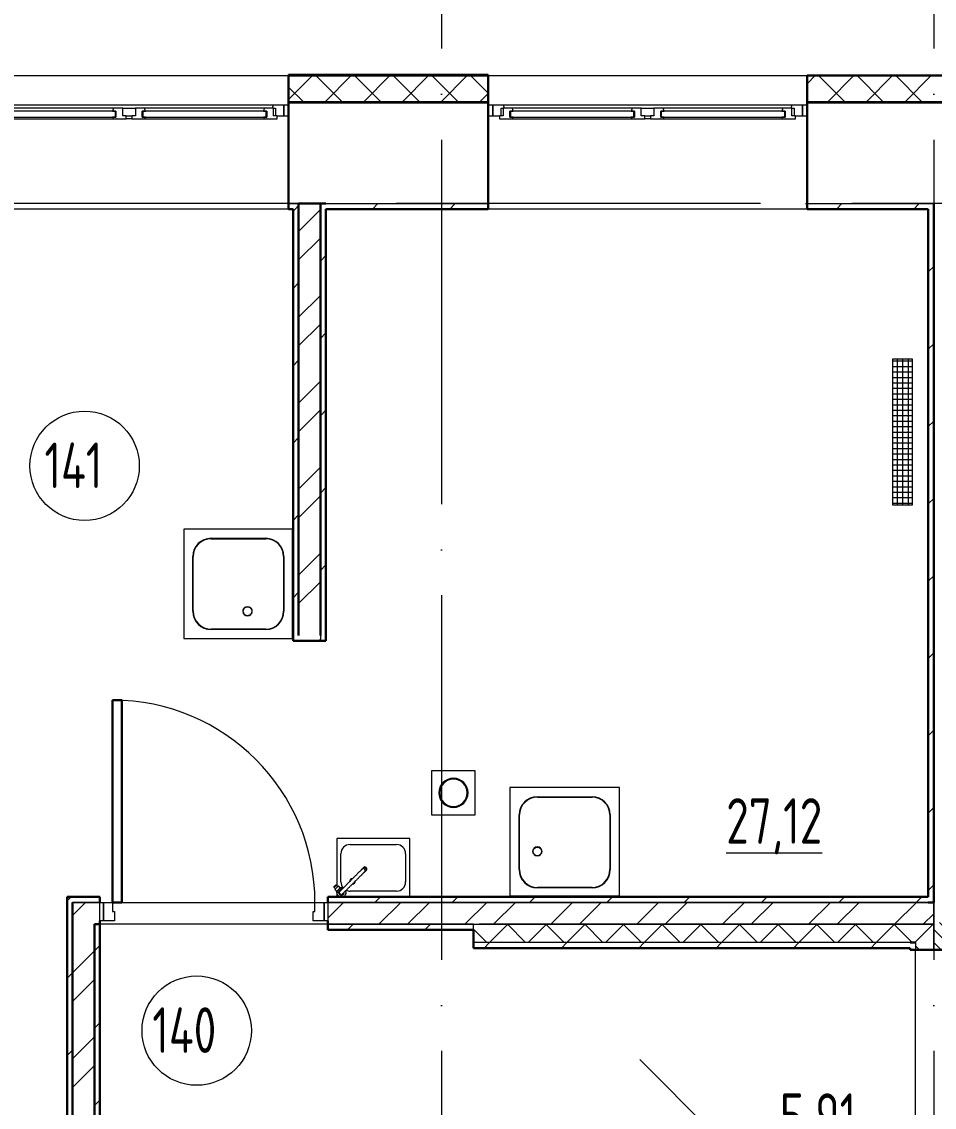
# Model space of a CAD drawing. Header units: millimetres. Extents: x -259793 to 503324, y -44556 to 93494.
# Drawn here: x -9862 to -4855, y 20517 to 26474 of the extents above; entities that cross this region are included whole.
import ezdxf

# ---------------------------------------------------------------- set-up
doc = ezdxf.new("R2010")
doc.units = ezdxf.units.MM
doc.linetypes.add('ADSK_Линия сетки', pattern=[25, 20, -2.5, 0, -2.5])
doc.linetypes.add('ADSK_Штриховая_ш2 п1_5', pattern=[4.5, 3, -1.5])
for name, color, linetype, lineweight in [('_ Окна', 7, 'Continuous', 9), ('Двери', 252, 'Continuous', 9), ('Марки помещений', 252, 'Continuous', 20), ('Обобщенные модели', 252, 'Continuous', 18), ('Оборудование', 8, 'Continuous', 18), ('Окна', 252, 'Continuous', 9), ('Оси', 252, 'Continuous', 9), ('Сантехника', 252, 'Continuous', 9), ('Стены внутренние', 7, 'Continuous', 18), ('Стены наружные', 7, 'Continuous', 18), ('Стены штриховка', 7, 'Continuous', 9)]:
    doc.layers.add(name, color=color, linetype=linetype, lineweight=lineweight)
doc.styles.add('GOST Common_3', font='', dxfattribs={"height": 3.5})
doc.styles.get('GOST Common_3').set_extended_font_data('GOST 2.304 type A')

# ---------------------------------------------------------------- blocks, each defined once
blk = doc.blocks.new('1 этаж')
at = {"layer": 'Двери', "lineweight": 18, "true_color": 0x636466}
h = blk.add_hatch(dxfattribs=at)
h.set_pattern_fill('FP_2', color=251, angle=-90, style=0, pattern_type=2)
h.set_pattern_definition([(315, (-4580.8, 22276.27), (35.3553, 35.3553), [])])
h.paths.add_polyline_path([(-4855.8, 21391.3), (-4305.8, 21391.3), (-4305.8, 21541.3), (-4855.8, 21541.3)])
h.paths.add_polyline_path([(-4855.8, 22761.3), (-4305.8, 22761.3), (-4305.8, 22911.3), (-4855.8, 22911.3)])
at = {"layer": 'Оборудование', "lineweight": 9, "true_color": 0x636466}
h = blk.add_hatch(dxfattribs=at)
h.set_pattern_fill('FP_38', color=251, angle=90, style=0, pattern_type=2)
h.set_pattern_definition([(270, (-5026.697, 25602.598), (30, 3e-15), []), (2e-15, (-5026.697, 25602.598), (-8e-15, 30), [])])
h.paths.add_polyline_path([(-5058.1, 25202.6), (-4971.7, 25202.6), (-4971.7, 26002.6), (-5081.7, 26002.6), (-5081.7, 25202.6)])
at = {"layer": '_ Окна', "color": 251, "true_color": 0x636466}
for p, q in [((-9345.8, 27362.3), (-10022.8, 27362.3)), ((-9345.8, 27330.3), (-9345.8, 27362.3)), ((-9345.8, 27362.3), (-9345.8, 27330.3)), ((-9342.8, 27362.3), (-9345.8, 27362.3)), ((-9342.8, 27330.3), (-9342.8, 27362.3)), ((-9195.8, 27362.3), (-9198.8, 27362.3)), ((-9198.8, 27362.3), (-9198.8, 27330.3)), ((-8518.8, 27362.3), (-9195.8, 27362.3)), ((-9195.8, 27362.3), (-9195.8, 27330.3)), ((-9195.8, 27330.3), (-9195.8, 27362.3)), ((-8518.8, 27330.3), (-8518.8, 27362.3)), ((-8518.8, 27362.3), (-8518.8, 27330.3)), ((-8515.8, 27362.3), (-8518.8, 27362.3)), ((-8515.8, 27330.3), (-8515.8, 27362.3)), ((-8395.8, 27396.3), (-8420.8, 27396.3)), ((-8420.8, 27396.3), (-8420.8, 27338.3)), ((-7275.8, 27396.3), (-7300.8, 27396.3)), ((-7275.8, 27338.3), (-7275.8, 27396.3)), ((-7177.8, 27362.3), (-7180.8, 27362.3)), ((-7180.8, 27362.3), (-7180.8, 27330.3)), ((-6500.8, 27362.3), (-7177.8, 27362.3)), ((-7177.8, 27362.3), (-7177.8, 27330.3)), ((-7177.8, 27330.3), (-7177.8, 27362.3)), ((-6500.8, 27330.3), (-6500.8, 27362.3)), ((-6500.8, 27362.3), (-6500.8, 27330.3)), ((-6497.8, 27362.3), (-6500.8, 27362.3)), ((-6497.8, 27330.3), (-6497.8, 27362.3)), ((-6350.8, 27362.3), (-6353.8, 27362.3)), ((-6353.8, 27362.3), (-6353.8, 27330.3)), ((-5673.8, 27362.3), (-6350.8, 27362.3)), ((-6350.8, 27362.3), (-6350.8, 27330.3)), ((-6350.8, 27330.3), (-6350.8, 27362.3)), ((-5673.8, 27330.3), (-5673.8, 27362.3)), ((-5673.8, 27362.3), (-5673.8, 27330.3)), ((-5670.8, 27362.3), (-5673.8, 27362.3)), ((-5670.8, 27330.3), (-5670.8, 27362.3)), ((-5550.8, 27396.3), (-5575.8, 27396.3)), ((-5575.8, 27396.3), (-5575.8, 27338.3)), ((-10022.8, 27330.3), (-9345.8, 27330.3)), ((-9345.8, 27330.3), (-9342.8, 27330.3)), ((-9198.8, 27330.3), (-9195.8, 27330.3)), ((-9195.8, 27330.3), (-8518.8, 27330.3)), ((-8518.8, 27330.3), (-8515.8, 27330.3)), ((-8420.8, 27338.3), (-8395.8, 27338.3)), ((-7300.8, 27338.3), (-7275.8, 27338.3)), ((-7180.8, 27330.3), (-7177.8, 27330.3)), ((-7177.8, 27330.3), (-6500.8, 27330.3)), ((-6500.8, 27330.3), (-6497.8, 27330.3)), ((-6353.8, 27330.3), (-6350.8, 27330.3)), ((-6350.8, 27330.3), (-5673.8, 27330.3)), ((-5673.8, 27330.3), (-5670.8, 27330.3)), ((-5575.8, 27338.3), (-5550.8, 27338.3))]:
    blk.add_line(p, q, dxfattribs=at)
at = {"layer": '_ Окна', "color": 251, "lineweight": 18, "true_color": 0x636466}
for p, q in [((-9356.2, 27379.3), (-9360.8, 27362.3)), ((-9360.8, 27362.3), (-9342.8, 27362.3)), ((-9305.8, 27379.3), (-9356.2, 27379.3)), ((-9342.8, 27362.3), (-9342.8, 27330.3)), ((-9305.8, 27338.3), (-9305.8, 27379.3)), ((-9235.8, 27379.3), (-9235.8, 27338.3)), ((-9185.4, 27379.3), (-9235.8, 27379.3)), ((-9198.8, 27330.3), (-9198.8, 27362.3)), ((-9198.8, 27362.3), (-9180.8, 27362.3)), ((-9180.8, 27362.3), (-9185.4, 27379.3)), ((-8529.2, 27379.3), (-8533.8, 27362.3)), ((-8533.8, 27362.3), (-8515.8, 27362.3)), ((-8478.8, 27379.3), (-8529.2, 27379.3)), ((-8515.8, 27362.3), (-8515.8, 27330.3)), ((-8480.2, 27396.3), (-8484.8, 27379.3)), ((-8420.8, 27396.3), (-8480.2, 27396.3)), ((-8478.8, 27338.3), (-8478.8, 27379.3)), ((-8478.8, 27379.3), (-8466.8, 27379.3)), ((-8466.8, 27379.3), (-8466.8, 27338.3)), ((-8420.8, 27338.3), (-8420.8, 27396.3)), ((-7216.4, 27396.3), (-7275.8, 27396.3)), ((-7275.8, 27396.3), (-7275.8, 27338.3)), ((-7229.8, 27338.3), (-7229.8, 27379.3)), ((-7229.8, 27379.3), (-7217.8, 27379.3)), ((-7217.8, 27379.3), (-7217.8, 27338.3)), ((-7167.4, 27379.3), (-7217.8, 27379.3)), ((-7211.8, 27379.3), (-7216.4, 27396.3)), ((-7180.8, 27330.3), (-7180.8, 27362.3)), ((-7180.8, 27362.3), (-7162.8, 27362.3)), ((-7162.8, 27362.3), (-7167.4, 27379.3)), ((-6511.2, 27379.3), (-6515.8, 27362.3)), ((-6515.8, 27362.3), (-6497.8, 27362.3)), ((-6460.8, 27379.3), (-6511.2, 27379.3)), ((-6497.8, 27362.3), (-6497.8, 27330.3)), ((-6460.8, 27338.3), (-6460.8, 27379.3)), ((-6390.8, 27379.3), (-6390.8, 27338.3)), ((-6340.4, 27379.3), (-6390.8, 27379.3)), ((-6353.8, 27330.3), (-6353.8, 27362.3)), ((-6353.8, 27362.3), (-6335.8, 27362.3)), ((-6335.8, 27362.3), (-6340.4, 27379.3)), ((-5684.2, 27379.3), (-5688.8, 27362.3)), ((-5688.8, 27362.3), (-5670.8, 27362.3)), ((-5633.8, 27379.3), (-5684.2, 27379.3)), ((-5670.8, 27362.3), (-5670.8, 27330.3)), ((-5635.2, 27396.3), (-5639.8, 27379.3)), ((-5575.8, 27396.3), (-5635.2, 27396.3)), ((-5633.8, 27338.3), (-5633.8, 27379.3)), ((-5633.8, 27379.3), (-5621.8, 27379.3)), ((-5621.8, 27379.3), (-5621.8, 27338.3)), ((-5575.8, 27338.3), (-5575.8, 27396.3)), ((-9342.8, 27330.3), (-9360.8, 27330.3)), ((-9360.8, 27330.3), (-9358.4, 27321.3)), ((-9358.4, 27321.3), (-9343.8, 27321.3)), ((-9343.8, 27321.3), (-9342.8, 27322.3)), ((-9342.8, 27322.3), (-9341.8, 27321.3)), ((-9341.8, 27321.3), (-9285.8, 27321.3)), ((-9285.8, 27338.3), (-9305.8, 27338.3)), ((-9285.8, 27321.3), (-9285.8, 27338.3)), ((-9235.8, 27338.3), (-9255.8, 27338.3)), ((-9255.8, 27338.3), (-9255.8, 27321.3)), ((-9255.8, 27321.3), (-9199.8, 27321.3)), ((-9199.8, 27321.3), (-9198.8, 27322.3)), ((-9180.8, 27330.3), (-9198.8, 27330.3)), ((-9198.8, 27322.3), (-9197.8, 27321.3)), ((-9197.8, 27321.3), (-9183.2, 27321.3)), ((-9183.2, 27321.3), (-9180.8, 27330.3)), ((-8515.8, 27330.3), (-8533.8, 27330.3)), ((-8533.8, 27330.3), (-8531.4, 27321.3)), ((-8531.4, 27321.3), (-8516.8, 27321.3)), ((-8516.8, 27321.3), (-8515.8, 27322.3)), ((-8515.8, 27322.3), (-8514.8, 27321.3)), ((-8514.8, 27321.3), (-8458.8, 27321.3)), ((-8458.8, 27338.3), (-8478.8, 27338.3)), ((-8458.8, 27321.3), (-8458.8, 27338.3)), ((-8458.8, 27338.3), (-8420.8, 27338.3)), ((-7275.8, 27338.3), (-7237.8, 27338.3)), ((-7217.8, 27338.3), (-7237.8, 27338.3)), ((-7237.8, 27338.3), (-7237.8, 27321.3)), ((-7237.8, 27321.3), (-7181.8, 27321.3)), ((-7181.8, 27321.3), (-7180.8, 27322.3)), ((-7162.8, 27330.3), (-7180.8, 27330.3)), ((-7180.8, 27322.3), (-7179.8, 27321.3)), ((-7179.8, 27321.3), (-7165.2, 27321.3)), ((-7165.2, 27321.3), (-7162.8, 27330.3)), ((-6497.8, 27330.3), (-6515.8, 27330.3)), ((-6515.8, 27330.3), (-6513.4, 27321.3)), ((-6513.4, 27321.3), (-6498.8, 27321.3)), ((-6498.8, 27321.3), (-6497.8, 27322.3)), ((-6497.8, 27322.3), (-6496.8, 27321.3)), ((-6496.8, 27321.3), (-6440.8, 27321.3)), ((-6440.8, 27338.3), (-6460.8, 27338.3)), ((-6440.8, 27321.3), (-6440.8, 27338.3)), ((-6390.8, 27338.3), (-6410.8, 27338.3)), ((-6410.8, 27338.3), (-6410.8, 27321.3)), ((-6410.8, 27321.3), (-6354.8, 27321.3)), ((-6354.8, 27321.3), (-6353.8, 27322.3)), ((-6335.8, 27330.3), (-6353.8, 27330.3)), ((-6353.8, 27322.3), (-6352.8, 27321.3)), ((-6352.8, 27321.3), (-6338.2, 27321.3)), ((-6338.2, 27321.3), (-6335.8, 27330.3)), ((-5670.8, 27330.3), (-5688.8, 27330.3)), ((-5688.8, 27330.3), (-5686.4, 27321.3)), ((-5686.4, 27321.3), (-5671.8, 27321.3)), ((-5671.8, 27321.3), (-5670.8, 27322.3)), ((-5670.8, 27322.3), (-5669.8, 27321.3)), ((-5669.8, 27321.3), (-5613.8, 27321.3)), ((-5613.8, 27338.3), (-5633.8, 27338.3)), ((-5613.8, 27321.3), (-5613.8, 27338.3)), ((-5613.8, 27338.3), (-5575.8, 27338.3))]:
    blk.add_line(p, q, dxfattribs=at)
at = {"layer": 'Двери', "color": 251, "lineweight": 30, "true_color": 0x636466}
for p, q in [((-9360.8, 24131.3), (-9310.8, 24131.3)), ((-9360.8, 23021.3), (-9360.8, 24131.3)), ((-9310.8, 24131.3), (-9310.8, 23021.3)), ((-9310.8, 23021.3), (-9360.8, 23021.3))]:
    blk.add_line(p, q, dxfattribs=at)
at = {"layer": 'Двери', "color": 251, "true_color": 0x636466}
for p, q in [((-9430.8, 23021.3), (-9410.8, 23021.3)), ((-9430.8, 22921.3), (-9430.8, 23021.3)), ((-9410.8, 23021.3), (-9360.8, 23021.3)), ((-9410.8, 22921.3), (-9410.8, 23021.3)), ((-9410.8, 23021.3), (-9410.8, 22921.3)), ((-9360.8, 23021.3), (-9360.8, 22971.3)), ((-8250.8, 23021.3), (-8200.8, 23021.3)), ((-8250.8, 22971.3), (-8250.8, 23021.3)), ((-8200.8, 23021.3), (-8200.8, 22921.3)), ((-8200.8, 23021.3), (-8180.8, 23021.3)), ((-8200.8, 22921.3), (-8200.8, 23021.3)), ((-8180.8, 23021.3), (-8180.8, 22921.3)), ((-9360.8, 22971.3), (-9350.8, 22971.3)), ((-9350.8, 22971.3), (-9350.8, 22921.3)), ((-8260.8, 22971.3), (-8250.8, 22971.3)), ((-8260.8, 22921.3), (-8260.8, 22971.3)), ((-9410.8, 22921.3), (-9430.8, 22921.3)), ((-9350.8, 22921.3), (-9410.8, 22921.3)), ((-8200.8, 22921.3), (-8260.8, 22921.3)), ((-8180.8, 22921.3), (-8200.8, 22921.3))]:
    blk.add_line(p, q, dxfattribs=at)
at = {"layer": 'Двери', "color": 251, "linetype": 'ADSK_Штриховая_ш2 п1_5', "true_color": 0x636466}
for p, q in [((-4855.8, 22911.3), (-4855.8, 22761.3)), ((-4855.8, 22761.3), (-4305.8, 22761.3))]:
    blk.add_line(p, q, dxfattribs=at)
at = {"layer": 'Двери', "color": 251, "true_color": 0x636466}
blk.add_arc((-9360.8, 23021.3), 1110, 0, 90, dxfattribs=at)
at = {"layer": 'Марки помещений', "color": 251, "true_color": 0x636466}
for centre in [(-9514.7, 25417.3), (-8899.7, 22318)]:
    blk.add_circle(centre, 300, dxfattribs=at)
at = {"layer": 'Обобщенные модели', "color": 251, "lineweight": 9, "true_color": 0x636466}
for p, q in [((-8644.6, 24611.9), (-8644.6, 24626.6)), ((-8644.2, 24627.5), (-8635.9, 24638.9)), ((-8635.9, 24599.6), (-8644.2, 24611.1)), ((-8634.9, 24639.7), (-8620.8, 24644.3)), ((-8620.8, 24644.3), (-8606.7, 24639.7)), ((-8605.7, 24638.9), (-8597.4, 24627.5)), ((-8597.4, 24611.1), (-8605.7, 24599.6)), ((-8597, 24626.6), (-8597, 24611.9)), ((-8620.8, 24594.3), (-8634.9, 24598.9)), ((-8606.7, 24598.9), (-8620.8, 24594.3)), ((-7055.8, 23301.3), (-7051.2, 23315.4)), ((-7051.2, 23287.2), (-7055.8, 23301.3)), ((-7050.4, 23316.4), (-7039, 23324.7)), ((-7038.2, 23325), (-7023.4, 23325)), ((-7022.6, 23324.7), (-7011.2, 23316.4)), ((-7010.4, 23315.4), (-7005.8, 23301.3)), ((-7005.8, 23301.3), (-7010.4, 23287.2)), ((-7039, 23277.8), (-7050.4, 23286.1)), ((-7023.4, 23277.5), (-7038.2, 23277.5)), ((-7011.2, 23286.1), (-7022.6, 23277.8))]:
    blk.add_line(p, q, dxfattribs=at)
for start, end in [(188.02547, 195), (188.02547, 195), (188.02547, 195), (221.18971, 228.81029), (221.18971, 228.81029), (221.18971, 228.81029), (75, 81.97453), (75, 81.97453), (75, 81.97453), (294.66479, 300), (294.66479, 300), (294.66479, 300), (330, 335.33521), (330, 335.33521), (330, 335.33521), (8.02547, 14.47293), (8.02547, 14.47293), (8.02547, 14.47293), (255, 261.97453), (255, 261.97453), (255, 261.97453)]:
    blk.add_arc((-8105.8, 23076.3), 25, start, end, dxfattribs=at)
at = {"layer": 'Оборудование', "color": 251, "true_color": 0x636466}
for p, q in [((-5081.7, 26002.6), (-5081.7, 25202.6)), ((-4971.7, 26002.6), (-5081.7, 26002.6)), ((-4971.7, 25202.6), (-4971.7, 26002.6)), ((-5081.7, 25202.6), (-4971.7, 25202.6)), ((-5810.8, 21501.3), (-6468.4, 22158.9))]:
    blk.add_line(p, q, dxfattribs=at)
at = {"layer": 'Окна', "color": 251, "true_color": 0x636466}
for p, q in [((-8480.2, 27396.3), (-10061.4, 27396.3)), ((-9356.2, 27379.3), (-10012.4, 27379.3)), ((-9305.8, 27379.3), (-9235.8, 27379.3)), ((-8529.2, 27379.3), (-9185.4, 27379.3)), ((-5635.2, 27396.3), (-7216.4, 27396.3)), ((-6511.2, 27379.3), (-7167.4, 27379.3)), ((-6460.8, 27379.3), (-6390.8, 27379.3)), ((-5684.2, 27379.3), (-6340.4, 27379.3)), ((-10010.2, 27321.3), (-9358.4, 27321.3)), ((-9343.8, 27321.3), (-9341.8, 27321.3)), ((-9285.8, 27338.3), (-9255.8, 27338.3)), ((-9255.8, 27321.3), (-9285.8, 27321.3)), ((-9199.8, 27321.3), (-9197.8, 27321.3)), ((-9183.2, 27321.3), (-8531.4, 27321.3)), ((-8516.8, 27321.3), (-8514.8, 27321.3)), ((-7181.8, 27321.3), (-7179.8, 27321.3)), ((-7165.2, 27321.3), (-6513.4, 27321.3)), ((-6498.8, 27321.3), (-6496.8, 27321.3)), ((-6440.8, 27338.3), (-6410.8, 27338.3)), ((-6410.8, 27321.3), (-6440.8, 27321.3)), ((-6354.8, 27321.3), (-6352.8, 27321.3)), ((-6338.2, 27321.3), (-5686.4, 27321.3)), ((-5671.8, 27321.3), (-5669.8, 27321.3))]:
    blk.add_line(p, q, dxfattribs=at)
at = {"layer": 'Оси', "color": 251, "linetype": 'ADSK_Линия сетки', "ltscale": 100, "true_color": 0x636466}
for p, q in [((-7555.8, 32206.9), (-7555.8, 10956.3)), ((-4855.8, 32206.9), (-4855.8, 10956.3)), ((-805.8, 26856.3), (-72528.1, 26856.3))]:
    blk.add_line(p, q, dxfattribs=at)
at = {"layer": 'Сантехника', "color": 251, "true_color": 0x636466}
for p, q in [((-8970.8, 25069.3), (-8970.8, 24469.3)), ((-8375.8, 25069.3), (-8970.8, 25069.3)), ((-8820.8, 25019.3), (-8520.8, 25019.3)), ((-8375.8, 25069.3), (-8375.8, 24469.3)), ((-8375.8, 25069.3), (-8370.8, 25069.3)), ((-8820.8, 25017.3), (-8520.8, 25017.3)), ((-8920.8, 24619.3), (-8920.8, 24919.3)), ((-8918.8, 24619.3), (-8918.8, 24919.3)), ((-8422.8, 24919.3), (-8422.8, 24619.3)), ((-8420.8, 24919.3), (-8420.8, 24619.3)), ((-8520.8, 24521.3), (-8820.8, 24521.3)), ((-8520.8, 24519.3), (-8820.8, 24519.3)), ((-8970.8, 24469.3), (-8375.8, 24469.3)), ((-8370.8, 24469.3), (-8375.8, 24469.3)), ((-7371.2, 23742.8), (-7611.2, 23742.8)), ((-7611.2, 23742.8), (-7611.2, 23502.8)), ((-7371.2, 23502.8), (-7371.2, 23742.8)), ((-6580.8, 23651.3), (-7180.8, 23651.3)), ((-7180.8, 23651.3), (-7180.8, 23056.3)), ((-6580.8, 23056.3), (-6580.8, 23651.3)), ((-7030.8, 23601.3), (-6730.8, 23601.3)), ((-7030.8, 23599.3), (-6730.8, 23599.3)), ((-7611.2, 23502.8), (-7371.2, 23502.8)), ((-7130.8, 23201.3), (-7130.8, 23501.3)), ((-7128.8, 23201.3), (-7128.8, 23501.3)), ((-6632.8, 23501.3), (-6632.8, 23201.3)), ((-6630.8, 23501.3), (-6630.8, 23201.3)), ((-7730.8, 23371.3), (-8130.8, 23371.3)), ((-8130.8, 23371.3), (-8130.8, 23112.2)), ((-7730.8, 23051.3), (-7730.8, 23371.3)), ((-8058.3, 23338.8), (-7803.3, 23338.8)), ((-8108.3, 23133.8), (-8108.3, 23288.8)), ((-7753.3, 23288.8), (-7753.3, 23133.8)), ((-7985.7, 23210.5), (-7991.8, 23204.4)), ((-7984.4, 23213.1), (-7986.2, 23211.2)), ((-7977.7, 23190.2), (-7971.6, 23196.4)), ((-7970.8, 23195.8), (-7969, 23197.7)), ((-8147.7, 23106.8), (-8136.4, 23118.2)), ((-8135.7, 23117.5), (-8147, 23106.1)), ((-8133.4, 23115.2), (-8144.7, 23103.9)), ((-8136.4, 23118.2), (-8135.5, 23117.3)), ((-8135.7, 23117.5), (-8133.4, 23115.2)), ((-8133.6, 23115), (-8132.7, 23115.9)), ((-8125.6, 23108.7), (-8132.7, 23115.9)), ((-8131.9, 23102.4), (-8122, 23112.3)), ((-8112.1, 23102.4), (-8122, 23112.3)), ((-8146.8, 23105.9), (-8147.7, 23106.8)), ((-8144.7, 23103.9), (-8147, 23106.1)), ((-8145.4, 23103.2), (-8144.6, 23104)), ((-8145.4, 23103.2), (-8138.3, 23096.1)), ((-8141.8, 23092.5), (-8131.9, 23102.4)), ((-8141.8, 23092.5), (-8131.9, 23082.6)), ((-8131.9, 23082.6), (-8122, 23092.5)), ((-8131.2, 23083.3), (-8118.4, 23070.4)), ((-8130.8, 23075.8), (-8130.8, 23051.3)), ((-8122, 23092.5), (-8112.1, 23102.4)), ((-8103.6, 23092.5), (-8112.8, 23101.7)), ((-7803.3, 23083.8), (-8058.3, 23083.8)), ((-6580.8, 23056.3), (-7180.8, 23056.3)), ((-7180.8, 23051.3), (-7180.8, 23056.3)), ((-6730.8, 23103.3), (-7030.8, 23103.3)), ((-6730.8, 23101.3), (-7030.8, 23101.3)), ((-6580.8, 23056.3), (-6580.8, 23051.3))]:
    blk.add_line(p, q, dxfattribs=at)
at = {"layer": 'Сантехника', "color": 251, "true_color": 0x636466, "flags": 128}
for points in [[(-7991.8, 23204.4), (-7992.3, 23204), (-7992.8, 23203.4), (-7993.4, 23202.8), (-7994.1, 23202.1), (-7994.9, 23201.3), (-7995.8, 23200.4), (-7996.8, 23199.4), (-7997.8, 23198.4), (-7999, 23197.2), (-8000.2, 23196), (-8001.6, 23194.6), (-8003, 23193.2), (-8004.5, 23191.8), (-8006, 23190.2), (-8007.6, 23188.6), (-8009.3, 23186.9), (-8011.1, 23185.1), (-8013, 23183.3), (-8014.9, 23181.4), (-8016.8, 23179.4), (-8018.8, 23177.4), (-8020.9, 23175.3), (-8023, 23173.2), (-8025.2, 23171), (-8027.4, 23168.8), (-8029.6, 23166.6), (-8031.9, 23164.3), (-8034.2, 23162), (-8036.6, 23159.6), (-8038.9, 23157.3), (-8041.3, 23154.9), (-8043.7, 23152.5), (-8046.2, 23150.1), (-8048.6, 23147.6), (-8051, 23145.2), (-8053.5, 23142.8), (-8055.9, 23140.3), (-8058.3, 23137.9), (-8060.7, 23135.5), (-8063.1, 23133.1), (-8065.5, 23130.7), (-8067.9, 23128.3), (-8070.2, 23126), (-8072.5, 23123.7), (-8074.8, 23121.4), (-8077, 23119.2), (-8079.2, 23117), (-8081.4, 23114.8), (-8083.5, 23112.7), (-8085.6, 23110.7), (-8087.6, 23108.6), (-8089.5, 23106.7), (-8091.4, 23104.8), (-8093.2, 23103), (-8095, 23101.2), (-8096.7, 23099.5), (-8098.3, 23097.9), (-8099.8, 23096.4), (-8101.3, 23094.9), (-8102.7, 23093.5), (-8104, 23092.2), (-8105.2, 23091), (-8106.4, 23089.9), (-8107.4, 23088.8), (-8108.4, 23087.8), (-8109.2, 23087), (-8110, 23086.2), (-8110.7, 23085.5), (-8111.3, 23084.9), (-8111.8, 23084.4), (-8112.2, 23084), (-8112.5, 23083.7), (-8112.7, 23083.5), (-8112.9, 23083.4), (-8112.9, 23083.3)], [(-8098.7, 23069.2), (-8098.7, 23069.2), (-8098.5, 23069.4), (-8098.3, 23069.6), (-8098, 23070), (-8097.5, 23070.4), (-8097, 23070.9), (-8096.4, 23071.6), (-8095.6, 23072.3), (-8094.8, 23073.1), (-8093.9, 23074), (-8092.9, 23075), (-8091.9, 23076.1), (-8090.7, 23077.2), (-8089.4, 23078.5), (-8088.1, 23079.8), (-8086.7, 23081.2), (-8085.2, 23082.7), (-8083.6, 23084.3), (-8082, 23086), (-8080.3, 23087.7), (-8078.5, 23089.4), (-8076.6, 23091.3), (-8074.7, 23093.2), (-8072.8, 23095.2), (-8070.7, 23097.2), (-8068.7, 23099.3), (-8066.5, 23101.4), (-8064.4, 23103.6), (-8062.2, 23105.8), (-8059.9, 23108), (-8057.6, 23110.3), (-8055.3, 23112.6), (-8053, 23115), (-8050.6, 23117.3), (-8048.2, 23119.7), (-8045.8, 23122.1), (-8043.4, 23124.6), (-8040.9, 23127), (-8038.5, 23129.4), (-8036.1, 23131.9), (-8033.6, 23134.3), (-8031.2, 23136.7), (-8028.8, 23139.1), (-8026.4, 23141.5), (-8024, 23143.9), (-8021.7, 23146.3), (-8019.3, 23148.6), (-8017, 23150.9), (-8014.7, 23153.2), (-8012.5, 23155.4), (-8010.3, 23157.6), (-8008.2, 23159.8), (-8006.1, 23161.9), (-8004, 23163.9), (-8002, 23165.9), (-8000.1, 23167.8), (-7998.2, 23169.7), (-7996.4, 23171.5), (-7994.6, 23173.3), (-7993, 23175), (-7991.3, 23176.6), (-7989.8, 23178.1), (-7988.4, 23179.6), (-7987, 23181), (-7985.7, 23182.2), (-7984.5, 23183.5), (-7983.3, 23184.6), (-7982.3, 23185.6), (-7981.3, 23186.6), (-7980.5, 23187.4), (-7979.7, 23188.2), (-7979, 23188.9), (-7978.5, 23189.5), (-7978, 23190), (-7977.7, 23190.2)]]:
    blk.add_lwpolyline(points, dxfattribs=at)
at = {"layer": 'Сантехника', "color": 251, "true_color": 0x636466}
for centre, radius, start, end in [((-8820.8, 24919.3), 100, 90, 180), ((-8520.8, 24919.3), 100, 0, 90), ((-8820.8, 24919.3), 98, 90, 180), ((-8520.8, 24919.3), 98, 0, 90), ((-8820.8, 24619.3), 100, 180, 270), ((-8820.8, 24619.3), 98, 180, 270), ((-8620.8, 24619.3), 25, 90, 270), ((-8620.8, 24619.3), 25, 270, 90), ((-8520.8, 24619.3), 100, 270, 0), ((-8520.8, 24619.3), 98, 270, 0), ((-7491.2, 23622.8), 80, 0, 180), ((-7491.2, 23622.8), 75, 0, 180), ((-7491.2, 23622.8), 75, 154.97124, 160.02876), ((-7491.2, 23622.8), 75, 109.97124, 115.02876), ((-7491.2, 23622.8), 75, 64.97124, 70.02876), ((-7491.2, 23622.8), 75, 19.97124, 25.02876), ((-7491.2, 23622.8), 80, 180, 0), ((-7491.2, 23622.8), 75, 180, 0), ((-7491.2, 23622.8), 75, 199.97124, 205.02876), ((-7491.2, 23622.8), 75, 334.97124, 340.02876), ((-7030.8, 23501.3), 100, 90, 180), ((-7030.8, 23501.3), 98, 90, 180), ((-6730.8, 23501.3), 100, 0, 90), ((-6730.8, 23501.3), 98, 0, 90), ((-7491.2, 23622.8), 75, 244.97124, 250.02876), ((-7491.2, 23622.8), 75, 289.97124, 295.02876), ((-8058.3, 23288.8), 50, 90, 180), ((-7803.3, 23288.8), 50, 0, 90), ((-7030.8, 23301.3), 25, 0, 180), ((-7030.8, 23301.3), 25, 180, 0), ((-7030.8, 23201.3), 100, 180, 270), ((-7030.8, 23201.3), 98, 180, 270), ((-6730.8, 23201.3), 100, 270, 0), ((-6730.8, 23201.3), 98, 270, 0), ((-8058.3, 23133.8), 50, 180, 221.80584), ((-8044.9, 23137.2), 15, 90, 187.38594), ((-8044.9, 23137.2), 15, 262.61483, 270), ((-8044.9, 23137.2), 15, 82.28038, 90), ((-8044.9, 23137.2), 15, 270, 7.71773), ((-7803.3, 23133.8), 50, 270, 0), ((-8105.8, 23076.3), 26, 165.62343, 268.71297), ((-8105.8, 23076.3), 15, 135, 315), ((-8105.8, 23076.3), 12.5, 135, 315), ((-8105.8, 23076.3), 15, 90, 135), ((-8105.8, 23076.3), 10, 123.51956, 165), ((-8105.8, 23076.3), 12.5, 102.92827, 135), ((-8105.8, 23076.3), 10, 210, 225), ((-8105.8, 23076.3), 10, 225, 240), ((-8105.8, 23076.3), 26, 68.08273, 104.37657), ((-8105.8, 23076.3), 10, 285, 326.48044), ((-8105.8, 23076.3), 26, 282.54467, 315), ((-8105.8, 23076.3), 12.5, 315, 347.07173), ((-8105.8, 23076.3), 15, 315, 0), ((-8105.8, 23076.3), 26, 315, 21.91727), ((-8058.3, 23133.8), 50, 244.8556, 270)]:
    blk.add_arc(centre, radius, start, end, dxfattribs=at)
for centre, major_axis, start_param, end_param in [((-7978.5, 23203.5), (-7.7, 7.7), 5.513272, 6.680258), ((-7978.6, 23203.4), (-7.07, 7.07), 5.517864, 6.477608), ((-7976.7, 23205.4), (-7.7, 7.7), 4.712389, 6.673869), ((-7978.6, 23203.4), (-7.07, 7.07), 4.974188, 5.497787), ((-7978.5, 23203.5), (-7.7, 7.7), 2.744374, 3.91149), ((-7978.6, 23203.4), (-7.07, 7.07), 4.712389, 4.954111), ((-7978.5, 23203.5), (-7.7, 7.7), 4.712389, 4.975198), ((-7978.6, 23203.4), (-7.07, 7.07), 2.94697, 3.906913), ((-7976.7, 23205.4), (-7.7, 7.7), 2.750806, 4.712389), ((-7978.6, 23203.4), (-7.07, 7.07), 4.470667, 4.712389), ((-7978.5, 23203.5), (-7.7, 7.7), 4.449578, 4.712389), ((-7978.6, 23203.4), (-7.07, 7.07), 3.926991, 4.45059)]:
    blk.add_ellipse(centre, major_axis=major_axis, ratio=0.971547, start_param=start_param, end_param=end_param, dxfattribs=at)
for points, knots in [([(-7977.8, 23204.2), (-7978.7, 23205.1), (-7980.6, 23206.4), (-7984, 23207.4), (-7987.5, 23207.1), (-7990.6, 23205.6), (-7992.7, 23203.6), (-7993.5, 23202.1), (-7993.8, 23201.6)], [-1, -1, -1, -1, -0.8888889, -0.7777778, -0.6666667, -0.5555556, -0.4444444, -0.3898544, -0.3898544, -0.3898544, -0.3898544]), ([(-7980.5, 23188.3), (-7980, 23188.5), (-7978.5, 23189.4), (-7976.4, 23191.4), (-7975, 23194.6), (-7974.7, 23198.1), (-7975.6, 23201.5), (-7977, 23203.4), (-7977.8, 23204.2)], [-0.6102501, -0.6102501, -0.6102501, -0.6102501, -0.5555556, -0.4444444, -0.3333333, -0.2222222, -0.1111111, 0, 0, 0, 0])]:
    blk.add_open_spline(points, degree=3, knots=knots, dxfattribs=at)
at = {"layer": 'Стены внутренние', "color": 251, "true_color": 0x636466}
for p, q in [((-10145.8, 27558.3), (-8395.8, 27558.3)), ((-7300.8, 27558.3), (-5550.8, 27558.3)), ((-7300.8, 27406.3), (-8395.8, 27406.3)), ((-4305.8, 27406.3), (-5550.8, 27406.3)), ((-8395.8, 26856.3), (-8340.8, 26856.3)), ((-8190.8, 26856.3), (-7300.8, 26856.3)), ((-5550.8, 26856.3), (-4855.8, 26856.3)), ((-4855.8, 22761.3), (-4855.8, 22901.3)), ((-4955.8, 21541.3), (-4955.8, 22761.3))]:
    blk.add_line(p, q, dxfattribs=at)
at = {"layer": 'Стены внутренние', "color": 251, "lineweight": 30, "true_color": 0x636466}
for p, q in [((-8395.8, 27558.3), (-8395.8, 27416.3)), ((-7300.8, 27416.3), (-7300.8, 27558.3)), ((-4153.8, 27558.3), (-5550.8, 27558.3)), ((-5550.8, 27558.3), (-5550.8, 27416.3)), ((-8395.8, 26856.3), (-8395.8, 27406.3)), ((-7300.8, 26856.3), (-7300.8, 27406.3)), ((-5550.8, 26856.3), (-5550.8, 27406.3)), ((-4855.8, 26856.3), (-4855.8, 23021.3)), ((-4985.8, 22801.3), (-4955.8, 22801.3)), ((-4955.8, 22761.3), (-4305.8, 22761.3))]:
    blk.add_line(p, q, dxfattribs=at)
at = {"layer": 'Стены внутренние', "color": 251, "linetype": 'Continuous', "lineweight": 9, "true_color": 0x636466}
for p, q in [((-8393.8, 27428.3), (-8265.8, 27556.3)), ((-8347.6, 27558.3), (-8348.8, 27556.3)), ((-8104.1, 27416.3), (-8244.1, 27556.3)), ((-8193.7, 27416.3), (-8053.7, 27556.3)), ((-7892, 27416.3), (-8032, 27556.3)), ((-7981.5, 27416.3), (-7841.5, 27556.3)), ((-7679.9, 27416.3), (-7819.9, 27556.3)), ((-7769.4, 27416.3), (-7629.4, 27556.3)), ((-7467.7, 27416.3), (-7607.7, 27556.3)), ((-7557.3, 27416.3), (-7417.3, 27556.3)), ((-7526.4, 27558.3), (-7527.6, 27556.3)), ((-7302.8, 27463.5), (-7395.6, 27556.3)), ((-7300.8, 27542.7), (-7302.8, 27539.2)), ((-7302.8, 27528), (-7300.8, 27528)), ((-5548.8, 27515.6), (-5508.1, 27556.3)), ((-5532, 27558.3), (-5533.2, 27556.3)), ((-5346.4, 27416.3), (-5486.4, 27556.3)), ((-5436, 27416.3), (-5296, 27556.3)), ((-5134.3, 27416.3), (-5274.3, 27556.3)), ((-5223.8, 27416.3), (-5083.8, 27556.3)), ((-4922.2, 27416.3), (-5062.2, 27556.3)), ((-5011.7, 27416.3), (-4871.7, 27556.3)), ((-8316.3, 27416.3), (-8393.8, 27493.8)), ((-7345.1, 27416.3), (-7302.8, 27458.6)), ((-7307.5, 22801.3), (-7380.8, 22874.6)), ((-7293.2, 22801.3), (-7193.2, 22901.3)), ((-7095.4, 22801.3), (-7195.4, 22901.3)), ((-7081.1, 22801.3), (-6981.1, 22901.3)), ((-6883.3, 22801.3), (-6983.3, 22901.3)), ((-6869, 22801.3), (-6769, 22901.3)), ((-6671.1, 22801.3), (-6771.1, 22901.3)), ((-6656.8, 22801.3), (-6556.8, 22901.3)), ((-6459, 22801.3), (-6559, 22901.3)), ((-6444.7, 22801.3), (-6344.7, 22901.3)), ((-6246.9, 22801.3), (-6346.9, 22901.3)), ((-6232.6, 22801.3), (-6132.6, 22901.3)), ((-6034.7, 22801.3), (-6134.7, 22901.3)), ((-6020.4, 22801.3), (-5920.4, 22901.3)), ((-5822.6, 22801.3), (-5922.6, 22901.3)), ((-5808.3, 22801.3), (-5708.3, 22901.3)), ((-5610.5, 22801.3), (-5710.5, 22901.3)), ((-5596.2, 22801.3), (-5496.2, 22901.3)), ((-5398.3, 22801.3), (-5498.3, 22901.3)), ((-5384, 22801.3), (-5284, 22901.3)), ((-5186.2, 22801.3), (-5286.2, 22901.3)), ((-5171.9, 22801.3), (-5071.9, 22901.3)), ((-4974.1, 22801.3), (-5074.1, 22901.3)), ((-4959.8, 22801.3), (-4859.8, 22901.3)), ((-4855.8, 22895.1), (-4861.9, 22901.3)), ((-4934.1, 22761.3), (-4955.8, 22783))]:
    blk.add_line(p, q, dxfattribs=at)
at = {"layer": 'Стены наружные', "color": 251, "lineweight": 30, "true_color": 0x636466}
for p, q in [((-7300.8, 27563.3), (-8395.8, 27563.3)), ((-8395.8, 27563.3), (-8395.8, 27558.3)), ((-8395.8, 27558.3), (-7300.8, 27558.3)), ((-7300.8, 27558.3), (-7300.8, 27563.3)), ((-8395.8, 27416.3), (-8395.8, 27406.3)), ((-7300.8, 27406.3), (-7300.8, 27416.3)), ((-5550.8, 27416.3), (-5550.8, 27406.3)), ((-8395.8, 26856.3), (-8395.8, 26826.3)), ((-8395.8, 26826.3), (-8370.8, 26826.3)), ((-8370.8, 26826.3), (-8370.8, 24456.3)), ((-8340.8, 26856.3), (-8340.8, 24486.3)), ((-8190.8, 26856.3), (-8340.8, 26856.3)), ((-8220.8, 24486.3), (-8220.8, 26856.3)), ((-8190.8, 24456.3), (-8190.8, 26826.3)), ((-8190.8, 26826.3), (-7300.8, 26826.3)), ((-7300.8, 26826.3), (-7300.8, 26856.3)), ((-5550.8, 26856.3), (-5550.8, 26826.3)), ((-5550.8, 26826.3), (-4885.8, 26826.3)), ((-4885.8, 26826.3), (-4885.8, 23051.3)), ((-8370.8, 24456.3), (-8190.8, 24456.3)), ((-9430.8, 23051.3), (-9610.8, 23051.3)), ((-9610.8, 23051.3), (-9610.8, 21381.3)), ((-9580.8, 21351.3), (-9580.8, 23021.3)), ((-9430.8, 23021.3), (-9430.8, 23051.3)), ((-4885.8, 23051.3), (-8180.8, 23051.3)), ((-8180.8, 23051.3), (-8180.8, 23021.3)), ((-4885.8, 23021.3), (-4855.8, 23021.3)), ((-9460.8, 22901.3), (-9430.8, 22901.3)), ((-9460.8, 22901.3), (-9460.8, 21351.3)), ((-9430.8, 22901.3), (-9460.8, 22901.3)), ((-9430.8, 22901.3), (-9430.8, 22921.3)), ((-9430.8, 21331.3), (-9430.8, 22901.3)), ((-8180.8, 22921.3), (-8180.8, 22901.3)), ((-8180.8, 22901.3), (-8180.8, 22871.3)), ((-8180.8, 22871.3), (-7380.8, 22871.3)), ((-7380.8, 22871.3), (-7380.8, 22771.3)), ((-7380.8, 22771.3), (-4985.8, 22771.3)), ((-4985.8, 22771.3), (-4985.8, 22761.3)), ((-4985.8, 22761.3), (-4955.8, 22761.3))]:
    blk.add_line(p, q, dxfattribs=at)
at = {"layer": 'Стены наружные', "color": 251, "linetype": 'Continuous', "lineweight": 9, "true_color": 0x636466}
for p, q in [((-8344.8, 27563.3), (-8347.6, 27558.3)), ((-7523.9, 27562.6), (-7526.4, 27558.3)), ((-8370.8, 26814.9), (-8359.4, 26826.3)), ((-8359.4, 26826.3), (-8340.8, 26844.9)), ((-8340.8, 26703.8), (-8220.8, 26823.8)), ((-7935.1, 26826.3), (-7905.1, 26856.3)), ((-7510.9, 26826.3), (-7480.9, 26856.3)), ((-5389.6, 26826.3), (-5359.6, 26856.3)), ((-4965.3, 26826.3), (-4935.3, 26856.3)), ((-8340.8, 26546.6), (-8220.8, 26666.6)), ((-8220.8, 26540.6), (-8190.8, 26570.6)), ((-4885.8, 26481.5), (-4855.8, 26511.5)), ((-8370.8, 26390.6), (-8340.8, 26420.6)), ((-8340.8, 26232.3), (-8220.8, 26352.3)), ((-8340.8, 26075.2), (-8220.8, 26195.2)), ((-8220.8, 26116.3), (-8190.8, 26146.3)), ((-4885.8, 26057.2), (-4855.8, 26087.2)), ((-8370.8, 25966.3), (-8340.8, 25996.3)), ((-8340.8, 25760.9), (-8220.8, 25880.9)), ((-8340.8, 25603.7), (-8220.8, 25723.7)), ((-8220.8, 25692.1), (-8190.8, 25722.1)), ((-4885.8, 25633), (-4855.8, 25663)), ((-8370.8, 25542.1), (-8340.8, 25572.1)), ((-8340.8, 25289.4), (-8220.8, 25409.4)), ((-8220.8, 25267.8), (-8190.8, 25297.8)), ((-8340.8, 25132.3), (-8220.8, 25252.3)), ((-4885.8, 25208.7), (-4855.8, 25238.7)), ((-8370.8, 25117.8), (-8340.8, 25147.8)), ((-8340.8, 24817.9), (-8220.8, 24937.9)), ((-8220.8, 24843.6), (-8190.8, 24873.6)), ((-8340.8, 24660.8), (-8220.8, 24780.8)), ((-4885.8, 24784.4), (-4855.8, 24814.4)), ((-8370.8, 24693.6), (-8340.8, 24723.6)), ((-8231, 24456.3), (-8220.8, 24466.5)), ((-4885.8, 24360.2), (-4855.8, 24390.2)), ((-4885.8, 23935.9), (-4855.8, 23965.9)), ((-4885.8, 23511.6), (-4855.8, 23541.6)), ((-4885.8, 23087.4), (-4855.8, 23117.4)), ((-9610.8, 23029.3), (-9588.8, 23051.3)), ((-9580.8, 22949.3), (-9508.9, 23021.3)), ((-8180.8, 22934.9), (-8094.5, 23021.3)), ((-7921.8, 23021.3), (-7891.8, 23051.3)), ((-7900.2, 22901.3), (-7780.2, 23021.3)), ((-7743, 22901.3), (-7623, 23021.3)), ((-7497.5, 23021.3), (-7467.5, 23051.3)), ((-7428.7, 22901.3), (-7308.7, 23021.3)), ((-7271.5, 22901.3), (-7151.5, 23021.3)), ((-7073.2, 23021.3), (-7043.2, 23051.3)), ((-6957.2, 22901.3), (-6837.2, 23021.3)), ((-6800.1, 22901.3), (-6680.1, 23021.3)), ((-6649, 23021.3), (-6619, 23051.3)), ((-6485.8, 22901.3), (-6365.8, 23021.3)), ((-6328.6, 22901.3), (-6208.6, 23021.3)), ((-6224.7, 23021.3), (-6194.7, 23051.3)), ((-6014.3, 22901.3), (-5894.3, 23021.3)), ((-5857.2, 22901.3), (-5737.2, 23021.3)), ((-5800.4, 23021.3), (-5770.4, 23051.3)), ((-5542.8, 22901.3), (-5422.8, 23021.3)), ((-5385.7, 22901.3), (-5265.7, 23021.3)), ((-5376.2, 23021.3), (-5346.2, 23051.3)), ((-5071.4, 22901.3), (-4951.4, 23021.3)), ((-4951.9, 23021.3), (-4921.9, 23051.3)), ((-4914.2, 22901.3), (-4855.8, 22959.7)), ((-8071.8, 22871.3), (-8041.8, 22901.3)), ((-7647.5, 22871.3), (-7617.5, 22901.3)), ((-9580.8, 22635), (-9460.8, 22755)), ((-9460.8, 22755), (-9430.8, 22785)), ((-7323.2, 22771.3), (-7293.2, 22801.3)), ((-6899, 22771.3), (-6869, 22801.3)), ((-6474.7, 22771.3), (-6444.7, 22801.3)), ((-6050.4, 22771.3), (-6020.4, 22801.3)), ((-5626.2, 22771.3), (-5596.2, 22801.3)), ((-5201.9, 22771.3), (-5171.9, 22801.3)), ((-9610.8, 22605), (-9580.8, 22635)), ((-9580.8, 22477.9), (-9460.8, 22597.9)), ((-9460.8, 22330.8), (-9430.8, 22360.8)), ((-9580.8, 22163.6), (-9460.8, 22283.6)), ((-9610.8, 22180.8), (-9580.8, 22210.8)), ((-9580.8, 22006.4), (-9460.8, 22126.4)), ((-9460.8, 21906.5), (-9430.8, 21936.5))]:
    blk.add_line(p, q, dxfattribs=at)
at = {"layer": 'Стены наружные', "color": 251, "true_color": 0x636466}
for p, q in [((-8395.8, 26826.3), (-10145.8, 26826.3)), ((-5550.8, 26826.3), (-7300.8, 26826.3)), ((-9310.8, 23021.3), (-8250.8, 23021.3)), ((-4855.8, 22901.3), (-4855.8, 23021.3)), ((-8180.8, 22901.3), (-9430.8, 22901.3))]:
    blk.add_line(p, q, dxfattribs=at)
at = {"layer": 'Стены штриховка', "color": 251, "true_color": 0x636466}
for p, q in [((-8393.8, 27416.3), (-8393.8, 27556.3)), ((-8393.8, 27556.3), (-7302.8, 27556.3)), ((-7850.8, 27563.3), (-7850.8, 27558.3)), ((-7302.8, 27556.3), (-7302.8, 27416.3)), ((-5548.8, 27416.3), (-5548.8, 27556.3)), ((-5548.8, 27556.3), (-4153.8, 27556.3)), ((-8395.8, 27416.3), (-7300.8, 27416.3)), ((-5550.8, 27416.3), (-4305.8, 27416.3)), ((-8220.8, 24486.3), (-8220.8, 24456.3)), ((-9430.8, 23021.3), (-9580.8, 23021.3)), ((-9580.8, 23021.3), (-9430.8, 23021.3)), ((-4885.8, 23021.3), (-8180.8, 23021.3)), ((-8180.8, 23021.3), (-4885.8, 23021.3)), ((-8180.8, 22901.3), (-4855.8, 22901.3)), ((-7380.8, 22901.3), (-8180.8, 22901.3)), ((-7380.8, 22871.3), (-7380.8, 22901.3)), ((-4855.8, 22901.3), (-7350.8, 22901.3)), ((-4985.8, 22801.3), (-7380.8, 22801.3)), ((-4955.8, 22801.3), (-4955.8, 22761.3))]:
    blk.add_line(p, q, dxfattribs=at)
at = {"layer": 'Марки помещений', "color": 251, "true_color": 0x636466, "style": 'GOST Common_3', "width": 0.9}
for s, p in [('141', (-9734.8, 25295)), ('%%U27,12', (-5994.6, 23343.4)), ('140', (-9143.2, 22195.7)), ('%%U5,91', (-5699.4, 21723.9))]:
    blk.add_text(s, height=250, dxfattribs=at).set_placement(p)

msp = doc.modelspace()

# ---------------------------------------------------------------- block references
msp.add_blockref('1 этаж', (-2, -1380.07963))

doc.saveas('drawing.dxf')
